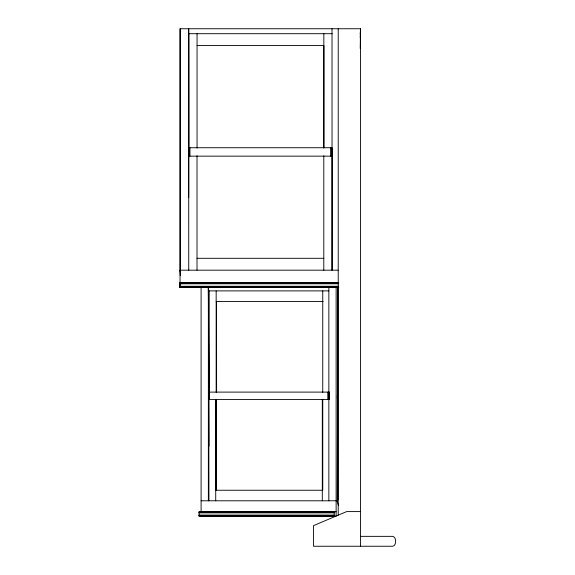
<?xml version="1.0" encoding="UTF-8"?>
<svg xmlns="http://www.w3.org/2000/svg" width="575" height="575" viewBox="0 0 575 575"><rect width="100%" height="100%" fill="white"/><g stroke="black" fill="none" stroke-linecap="round" stroke-linejoin="round"><path stroke-width="0.86" d="M338.697 287.5L179.867 287.5L179.853 286.264L179.867 282.548L338.697 282.548M188.737 148.573L188.722 156.148L332.041 156.148M360.23 48.494L360.496 28.75L180.047 28.75L180.047 287.5M329.094 392.107L329.094 399.575L208.61 399.575L208.754 392.107L208.754 500.789L208.373 287.392L209.02 392.193M336.131 287.392L336.131 516.163L199.173 516.163L199.029 515.063L199.173 511.772L336.131 511.772M334.204 516.163L334.204 511.772M360.238 37.727L360.496 28.75L360.496 546.25M360.252 34.133L360.496 28.75M195.349 287.141L195.27 287.5M188.701 33.702L332.098 33.702M197.06 45.576L323.883 45.576L323.876 147.732M188.722 147.732L332.098 147.732L332.055 270.178L332.019 28.75M197.017 258.297L323.84 258.297M180.047 270.178L338.071 270.178M179.867 282.641L338.689 282.641M179.86 282.914L338.682 282.914M179.86 283.317L338.682 283.317M179.853 283.791L338.682 283.791M179.853 286.264L338.682 286.264M179.86 286.738L338.682 286.738M179.86 287.141L338.682 287.141M179.867 287.407L338.689 287.407M208.373 290.893L328.857 290.893M216.157 301.437L323.186 301.437M329.238 392.107L208.61 392.107L208.632 399.575M337.288 398.259L337.532 390.777L337.266 499.747L337.856 499.747L337.856 287.522M215.718 490.245L322.748 490.245L322.748 399.575M201.099 500.789L336.957 500.789L338.445 505.475M360.496 511.599L346.639 511.599L313.476 525.658L313.476 546.25L392.668 546.25C396.649 545.797 396.649 536.806 392.668 536.353L360.496 536.353M199.115 511.858L334.154 511.858M199.072 512.095L334.104 512.095M199.036 512.447L334.068 512.447M199.029 512.871L334.061 512.871M199.029 515.063L334.061 515.063M199.036 515.488L334.068 515.488M199.072 515.847L334.104 515.847M199.115 516.084L334.154 516.084M180.126 270.178L180.263 275.454M208.984 446.092L208.373 287.392L208.373 500.789M188.758 148.113L188.701 28.75L188.737 270.178M188.744 156.192L188.751 197.477M338.222 28.75L338.222 515.171M337.46 287.392L337.46 502.37M331.667 147.732L331.667 156.148M331.265 147.732L331.265 156.148M330.79 147.732L330.79 156.148M328.957 392.107L328.957 399.575M328.857 287.378L328.857 500.789M328.684 392.107L328.684 399.575M328.318 392.107L328.318 399.575M327.908 392.107L327.908 399.575M323.84 33.702L323.84 148.098M323.797 155.753L323.797 270.178M322.748 290.893L322.748 392.387M322.582 399.575L322.582 490.245M322.302 399.244L322.302 500.789M216.545 301.437L216.603 392.107M216.437 301.437L216.437 392.107M216.157 290.893L216.157 392.387M216.099 399.575L216.157 490.245M215.999 399.575L215.999 490.245M215.718 399.287L215.718 500.789M209.501 392.107L209.501 399.575M209.199 290.893L209.199 392.387M209.113 392.107L209.113 399.575M201.099 287.392L201.099 511.894M197.06 33.702L197.06 148.098M197.017 155.775L197.017 270.178M189.944 147.732L189.944 156.148M189.47 147.732L189.47 156.148M189.074 147.732L189.074 156.148M188.78 33.702L188.808 156.148M180.176 28.75L180.176 271.961"/></g></svg>
